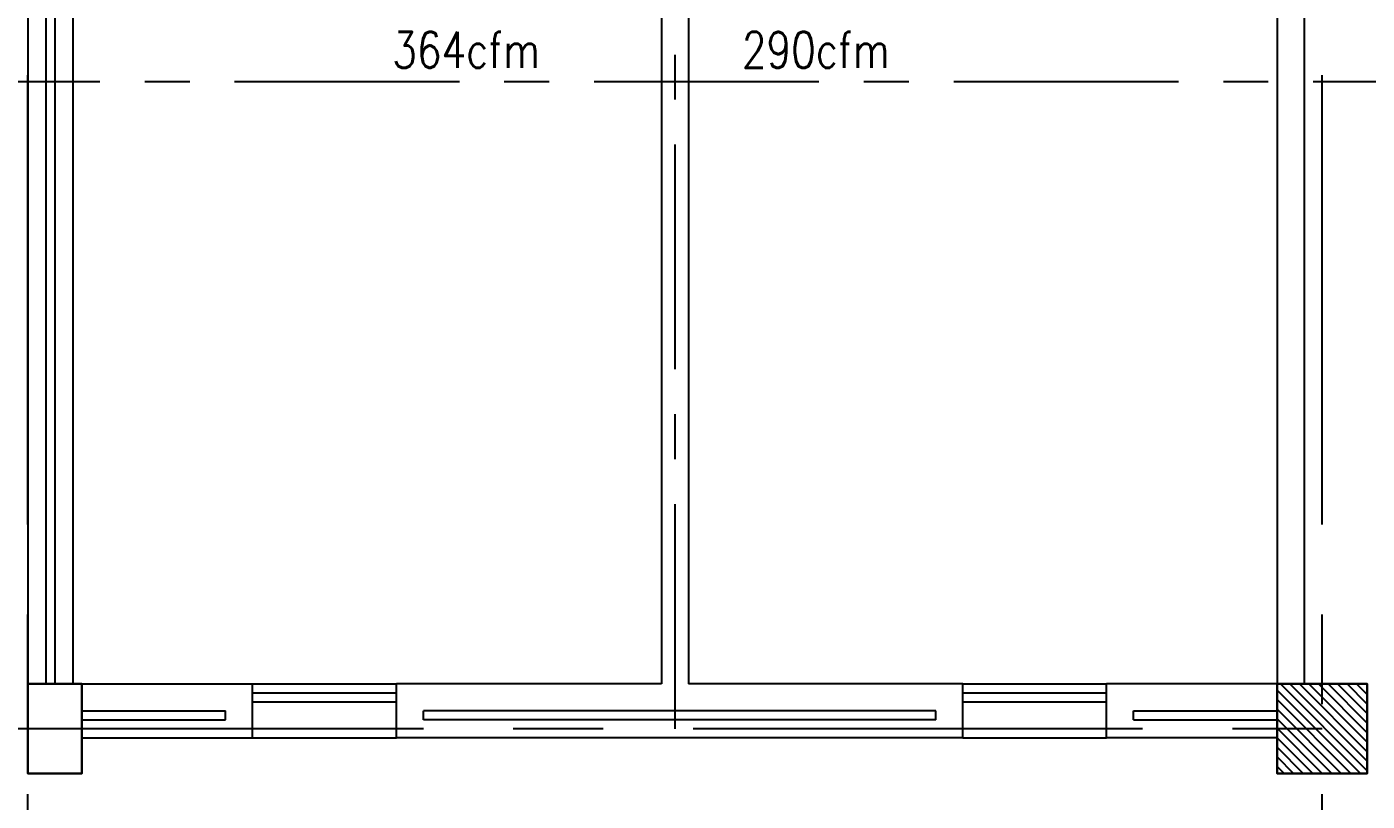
# Model space of a CAD drawing. Extents: x 417866231.7 to 417866328.5, y 43498046.7 to 43498124.2.
# Drawn here: x 417866264.87 to 417866272.33, y 43498053.19 to 43498057.49 of the extents above; entities that cross this region are included whole.
import ezdxf

# ---------------------------------------------------------------- set-up
doc = ezdxf.new("R2010")
doc.units = 0
doc.header["$MEASUREMENT"] = 0
doc.linetypes.add('CENTER', pattern=[2, 1.25, -0.25, 0.25, -0.25])
doc.linetypes.add('CENTERX2', pattern=[4, 2.5, -0.5, 0.5, -0.5])
doc.layers.get('0').update_dxf_attribs({"linetype": 'CONTINUOUS'})
for name, color, linetype in [('AXES', 11, 'CENTERX2'), ('AXES1', 11, 'CENTER'), ('COL', 7, 'CONTINUOUS'), ('HAT', 11, 'CONTINUOUS'), ('INSUL', 9, 'CONTINUOUS'), ('M-TEXT', 2, 'CONTINUOUS'), ('WALL', 9, 'CONTINUOUS'), ('WIN', 9, 'CONTINUOUS')]:
    doc.layers.add(name, color=color, linetype=linetype)
doc.styles.add('ROMANS', font='ROMANS.shx', dxfattribs={"width": 0.6})

# ---------------------------------------------------------------- blocks, each defined once
blk = doc.blocks.new('*X86')
at = {"color": 0}
for p, q in [((227928.5557043091, 177122.9334760556), (228395.3562020651, 177589.7339738117)), ((227928.5557043091, 177175.9664846446), (228342.3231934761, 177589.7339738117)), ((227928.5557043091, 177228.9994932336), (228289.2901848871, 177589.7339738117)), ((227928.5557043091, 177282.0325018226), (228236.2571762982, 177589.7339738117)), ((227928.555704309, 177335.0655104116), (228183.2241677092, 177589.7339738117)), ((227928.555704309, 177388.0985190005), (228130.1911591201, 177589.7339738117)), ((227928.555704309, 177441.1315275895), (228077.1581505312, 177589.7339738117)), ((227928.555704309, 177494.1645361785), (228024.1251419422, 177589.7339738117)), ((227928.555704309, 177547.1975447675), (227971.0921333532, 177589.7339738117)), ((227948.3892106541, 177089.7339738117), (228428.5557043089, 177569.9004674665)), ((228001.4222192431, 177089.7339738117), (228428.5557043089, 177516.8674588775)), ((228054.4552278321, 177089.7339738117), (228428.5557043089, 177463.8344502885)), ((228107.4882364211, 177089.7339738117), (228428.5557043089, 177410.8014416995)), ((228160.5212450101, 177089.7339738117), (228428.5557043089, 177357.7684331106)), ((228213.5542535991, 177089.7339738117), (228428.5557043089, 177304.7354245216)), ((228266.5872621881, 177089.7339738117), (228428.5557043089, 177251.7024159326)), ((228319.620270777, 177089.7339738117), (228428.5557043089, 177198.6694073436)), ((228372.653279366, 177089.7339738117), (228428.5557043089, 177145.6363987546))]:
    blk.add_line(p, q, dxfattribs=at)
blk = doc.blocks.new('C-300')
at = {"layer": 'HAT', "linetype": 'ByBlock', "ltscale": 0.3}
h = blk.add_hatch(dxfattribs=at)
h.set_pattern_fill('ANSI31', color=8, scale=300, style=0)
h.set_pattern_definition([(45, (-258496.1822811714, -82361.0053373935), (-26.51650429449553, 26.51650429449553), [])])
h.paths.add_polyline_path([(300.0000000000291, 500), (-2.91038304567337e-11, 500), (-5.820766091346741e-11, 249.9999999999854), (300.0000000000582, 249.9999999999709)])
h.paths.add_polyline_path([(300.0000000000873, 250), (0, 250), (-2.91038304567337e-11, 0), (300.0000000000582, 0)])
at = {"layer": 'COL'}
blk.add_lwpolyline([(0, 500), (300.0000000000582, 500), (300.0000000000582, 0), (0, 0)], close=True, dxfattribs=at)

msp = doc.modelspace()

# ---------------------------------------------------------------- linework, layer by layer
at = {"layer": 'AXES'}
for p, q in [((417866272.0786051, 43498046.72449277), (417866272.0786051, 43498123.53716789)), ((417866264.8786051, 43498046.72449277), (417866264.8786051, 43498123.18716789)), ((417866307.0786051, 43498053.58878641), (417866239.0386051, 43498053.58878641))]:
    msp.add_line(p, q, dxfattribs=at)
at = {"layer": 'AXES1'}
for p, q in [((417866268.4786051, 43498053.58878641), (417866268.4786051, 43498112.40878641)), ((417866297.2786051, 43498057.18878641), (417866254.9886051, 43498057.18878641))]:
    msp.add_line(p, q, dxfattribs=at)
at = {"layer": 'COL'}
msp.add_lwpolyline([(417866272.3286051, 43498053.83878641), (417866272.3286051, 43498053.33878641), (417866271.8286051, 43498053.33878641), (417866271.8286051, 43498053.83878641)], close=True, dxfattribs=at)
at = {"layer": 'INSUL'}
for p, q in [((417866264.9786051, 43498060.43878641), (417866264.9786051, 43498053.83878641)), ((417866265.0286051, 43498060.43878641), (417866265.0286051, 43498053.83878641)), ((417866265.1786051, 43498053.68878641), (417866265.9786051, 43498053.68878641)), ((417866265.9786051, 43498053.63878641), (417866265.9786051, 43498053.68878641)), ((417866267.0786051, 43498053.63878641), (417866267.0786051, 43498053.68878641)), ((417866269.9286051, 43498053.68878641), (417866267.0786051, 43498053.68878641)), ((417866269.9286051, 43498053.63878641), (417866269.9286051, 43498053.68878641)), ((417866271.0286051, 43498053.63878641), (417866271.0286051, 43498053.68878641)), ((417866271.0286051, 43498053.68878641), (417866271.8286051, 43498053.68878641)), ((417866265.1786051, 43498053.63878641), (417866265.9786051, 43498053.63878641)), ((417866269.9286051, 43498053.63878641), (417866267.0786051, 43498053.63878641)), ((417866271.0286051, 43498053.63878641), (417866271.8286051, 43498053.63878641))]:
    msp.add_line(p, q, dxfattribs=at)
at = {"layer": 'WALL'}
for p, q in [((417866264.8786051, 43498060.43878641), (417866264.8786051, 43498053.83878641)), ((417866268.4036051, 43498060.48878641), (417866268.4036051, 43498053.83878641)), ((417866268.5536051, 43498060.48878641), (417866268.5536051, 43498053.83878641)), ((417866265.1286051, 43498058.53878641), (417866265.1286051, 43498053.83878641)), ((417866271.8286051, 43498058.53878641), (417866271.8286051, 43498053.83878641)), ((417866271.9786051, 43498058.53878641), (417866271.9786051, 43498053.83878641)), ((417866265.1786051, 43498053.83878641), (417866266.1286051, 43498053.83878641)), ((417866266.1286051, 43498053.53878641), (417866266.1286051, 43498053.83878641)), ((417866266.9286051, 43498053.53878641), (417866266.9286051, 43498053.83878641)), ((417866268.4036051, 43498053.83878641), (417866266.9286051, 43498053.83878641)), ((417866270.0786051, 43498053.83878641), (417866268.5536051, 43498053.83878641)), ((417866270.0786051, 43498053.53878641), (417866270.0786051, 43498053.83878641)), ((417866270.8786051, 43498053.53878641), (417866270.8786051, 43498053.83878641)), ((417866271.8286051, 43498053.83878641), (417866270.8786051, 43498053.83878641)), ((417866265.1786051, 43498053.53878641), (417866266.1286051, 43498053.53878641)), ((417866270.0786051, 43498053.53878641), (417866266.9286051, 43498053.53878641)), ((417866271.8286051, 43498053.53878641), (417866270.8786051, 43498053.53878641))]:
    msp.add_line(p, q, dxfattribs=at)
at = {"layer": 'WALL', "linetype": 'ByBlock', "ltscale": 0.3}
for points in [[(417866264.8786051, 43498053.33878641), (417866265.1786051, 43498053.33878641), (417866265.1786051, 43498053.83878641), (417866264.8786051, 43498053.83878641)], [(417866271.8286051, 43498053.33878641), (417866272.3286051, 43498053.33878641), (417866272.3286051, 43498053.83878641), (417866271.8286051, 43498053.83878641)]]:
    msp.add_lwpolyline(points, close=True, dxfattribs=at)
at = {"layer": 'WIN'}
for p, q in [((417866266.1286051, 43498053.83878641), (417866266.9286051, 43498053.83878641)), ((417866270.0786051, 43498053.83878641), (417866270.8786051, 43498053.83878641)), ((417866266.1286051, 43498053.78878641), (417866266.9286051, 43498053.78878641)), ((417866266.1286051, 43498053.73878641), (417866266.9286051, 43498053.73878641)), ((417866270.0786051, 43498053.78878641), (417866270.8786051, 43498053.78878641)), ((417866270.0786051, 43498053.73878641), (417866270.8786051, 43498053.73878641)), ((417866266.1286051, 43498053.53878641), (417866266.9286051, 43498053.53878641)), ((417866270.0786051, 43498053.53878641), (417866270.8786051, 43498053.53878641))]:
    msp.add_line(p, q, dxfattribs=at)

# ---------------------------------------------------------------- block references
at = {"layer": 'COL', "color": 6, "linetype": 'ByBlock', "ltscale": 0.3, "xscale": 0.0009999871253967285, "yscale": 0.001000002026557922, "zscale": 0.001}
msp.add_blockref('C-300', (417866264.8786051, 43498053.33878641), dxfattribs=at)
at = {"layer": 'HAT', "xscale": -0.0009999871253967285, "yscale": 0.001000002026557922, "zscale": 0.001, "rotation": 180}
msp.add_blockref('*X86', (417866043.9000494, 43498230.92852038), dxfattribs=at)

# ---------------------------------------------------------------- texts
at = {"layer": 'M-TEXT', "style": 'ROMANS', "width": 0.8}
for s, p in [('364cfm', (417866266.9054579, 43498057.26543225)), ('290cfm', (417866268.8503901, 43498057.26542967))]:
    msp.add_text(s, height=0.2, dxfattribs=at).set_placement(p)

doc.saveas('drawing.dxf')
